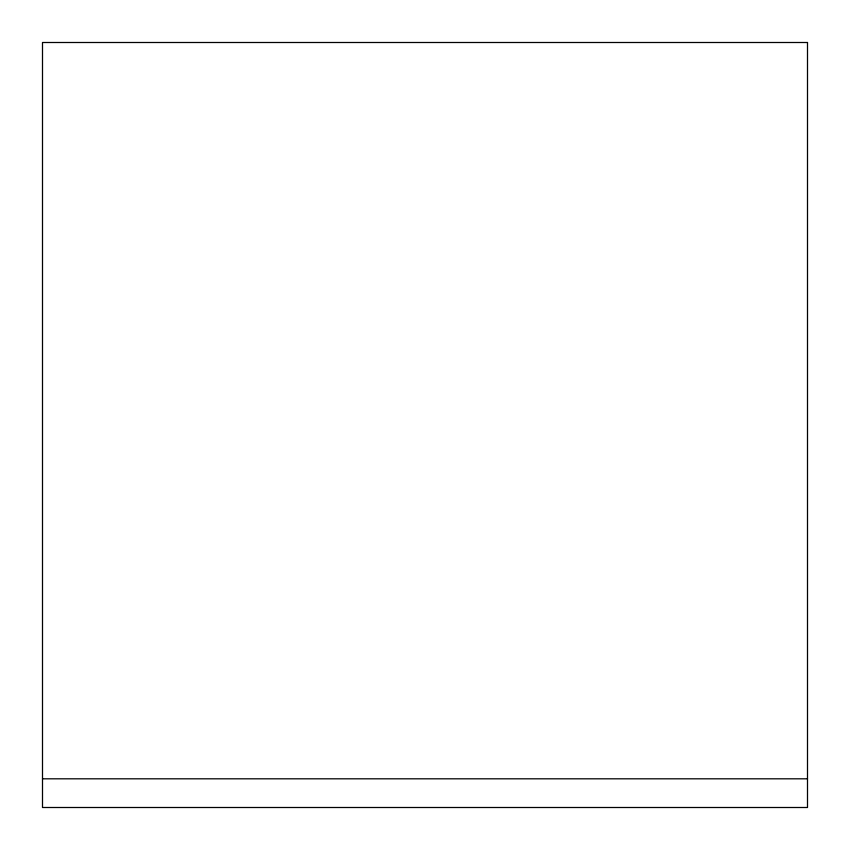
<?xml version="1.0" encoding="UTF-8"?>
<svg xmlns="http://www.w3.org/2000/svg" width="850" height="850" viewBox="0 0 850 850"><rect width="100%" height="100%" fill="white"/><g stroke="black" fill="none" stroke-linecap="round" stroke-linejoin="round"><path stroke-width="1.27" d="M42.5 778.812L807.5 778.812M807.5 42.5L42.5 42.5L42.5 807.5L807.5 807.5L807.5 42.5"/></g></svg>
